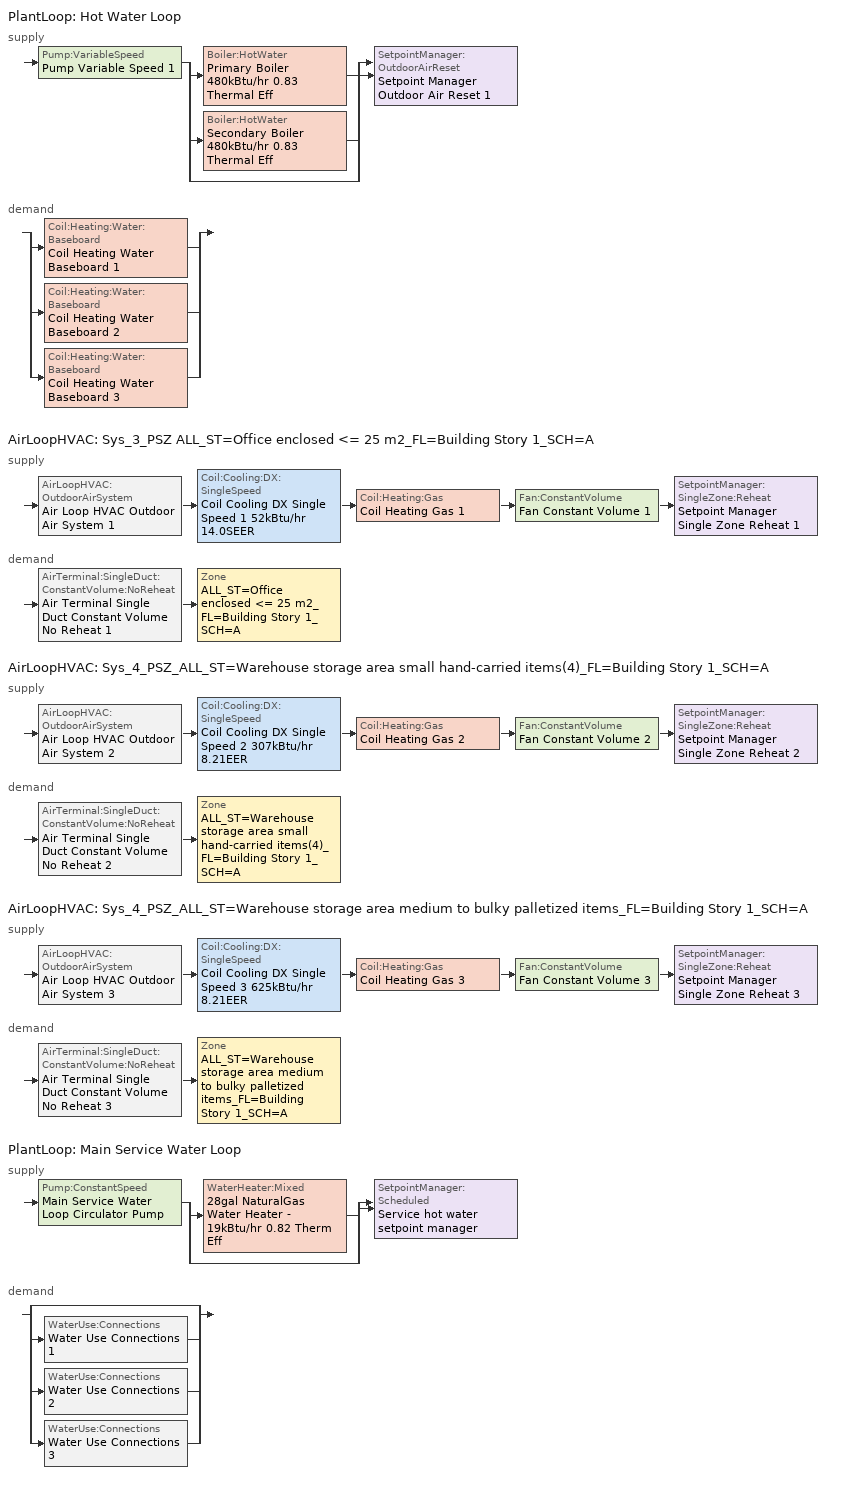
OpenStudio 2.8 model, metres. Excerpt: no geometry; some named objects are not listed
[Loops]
PlantLoop 'Hot Water Loop'
 supply: Pump:VariableSpeed 'Pump Variable Speed 1' > split
  | Boiler:HotWater 'Primary Boiler 480kBtu/hr 0.83 Thermal Eff'
  | Boiler:HotWater 'Secondary Boiler 480kBtu/hr 0.83 Thermal Eff'
  | bypass
  join > SetpointManager:OutdoorAirReset 'Setpoint Manager Outdoor Air Reset 1'
 demand: split
  | Coil:Heating:Water:Baseboard 'Coil Heating Water Baseboard 1'
  | Coil:Heating:Water:Baseboard 'Coil Heating Water Baseboard 2'
  | Coil:Heating:Water:Baseboard 'Coil Heating Water Baseboard 3'
AirLoopHVAC 'Sys_3_PSZ ALL_ST=Office enclosed <= 25 m2_FL=Building Story 1_SCH=A'
 supply: AirLoopHVAC:OutdoorAirSystem 'Air Loop HVAC Outdoor Air System 1' > Coil:Cooling:DX:SingleSpeed 'Coil Cooling DX Single Speed 1 52kBtu/hr 14.0SEER' > Coil:Heating:Gas 'Coil Heating Gas 1' > Fan:ConstantVolume 'Fan Constant Volume 1' > SetpointManager:SingleZone:Reheat 'Setpoint Manager Single Zone Reheat 1'
 demand: AirTerminal:SingleDuct:ConstantVolume:NoReheat 'Air Terminal Single Duct Constant Volume No Reheat 1' > Zone 'ALL_ST=Office enclosed <= 25 m2_FL=Building Story 1_SCH=A'
AirLoopHVAC 'Sys_4_PSZ_ALL_ST=Warehouse storage area small hand-carried items(4)_FL=Building Story 1_SCH=A'
 supply: AirLoopHVAC:OutdoorAirSystem 'Air Loop HVAC Outdoor Air System 2' > Coil:Cooling:DX:SingleSpeed 'Coil Cooling DX Single Speed 2 307kBtu/hr 8.21EER' > Coil:Heating:Gas 'Coil Heating Gas 2' > Fan:ConstantVolume 'Fan Constant Volume 2' > SetpointManager:SingleZone:Reheat 'Setpoint Manager Single Zone Reheat 2'
 demand: AirTerminal:SingleDuct:ConstantVolume:NoReheat 'Air Terminal Single Duct Constant Volume No Reheat 2' > Zone 'ALL_ST=Warehouse storage area small hand-carried items(4)_FL=Building Story 1_SCH=A'
AirLoopHVAC 'Sys_4_PSZ_ALL_ST=Warehouse storage area medium to bulky palletized items_FL=Building Story 1_SCH=A'
 supply: AirLoopHVAC:OutdoorAirSystem 'Air Loop HVAC Outdoor Air System 3' > Coil:Cooling:DX:SingleSpeed 'Coil Cooling DX Single Speed 3 625kBtu/hr 8.21EER' > Coil:Heating:Gas 'Coil Heating Gas 3' > Fan:ConstantVolume 'Fan Constant Volume 3' > SetpointManager:SingleZone:Reheat 'Setpoint Manager Single Zone Reheat 3'
 demand: AirTerminal:SingleDuct:ConstantVolume:NoReheat 'Air Terminal Single Duct Constant Volume No Reheat 3' > Zone 'ALL_ST=Warehouse storage area medium to bulky palletized items_FL=Building Story 1_SCH=A'
PlantLoop 'Main Service Water Loop'
 supply: Pump:ConstantSpeed 'Main Service Water Loop Circulator Pump' > split
  | WaterHeater:Mixed '28gal NaturalGas Water Heater - 19kBtu/hr 0.82 Therm Eff'
  | bypass
  join > SetpointManager:Scheduled 'Service hot water setpoint manager'
 demand: split
  | bypass
  | WaterUse:Connections 'Water Use Connections 1'
  | WaterUse:Connections 'Water Use Connections 2'
  | WaterUse:Connections 'Water Use Connections 3'
[Sizing:Zone] Zone Cooling Design Supply Air Temperature Input Method=SupplyAirTemperature; Zone Cooling Design Supply Air Temperature {C}=13; Zone Cooling Design Supply Air Temperature Difference {deltaC}=11.11; Zone Heating Design Supply Air Temperature Input Method=SupplyAirTemperature; Zone Heating Design Supply Air Temperature {C}=43; Zone Heating Design Supply Air Temperature Difference {deltaC}=11.11; Zone Cooling Design Supply Air Humidity Ratio {kg-H2O/kg-air}=0.0085; Zone Heating Design Supply Air Humidity Ratio {kg-H2O/kg-air}=0.008; Zone Heating Sizing Factor=1.3; Zone Cooling Sizing Factor=1.1; Cooling Design Air Flow Method=DesignDay; Heating Design Air Flow Method=DesignDay; Account for Dedicated Outdoor Air System=No; Dedicated Outdoor Air System Control Strategy=NeutralSupplyAir; Dedicated Outdoor Air Low Setpoint Temperature for Design {C}=autosize; Dedicated Outdoor Air High Setpoint Temperature for Design {C}=autosize
ALL_ST=Office enclosed <= 25 m2_FL=Building Story 1_SCH=A; ALL_ST=Warehouse storage area small hand-carried items(4)_FL=Building Story 1_SCH=A; ALL_ST=Warehouse storage area medium to bulky palletized items_FL=Building Story 1_SCH=A
[Zone equipment]
ALL_ST=Office enclosed <= 25 m2_FL=Building Story 1_SCH=A: Air Terminal Single Duct Constant Volume No Reheat 1, Zone HVAC Baseboard Convective Water 1
ALL_ST=Warehouse storage area small hand-carried items(4)_FL=Building Story 1_SCH=A: Air Terminal Single Duct Constant Volume No Reheat 2, Zone HVAC Baseboard Convective Water 2
ALL_ST=Warehouse storage area medium to bulky palletized items_FL=Building Story 1_SCH=A: Air Terminal Single Duct Constant Volume No Reheat 3, Zone HVAC Baseboard Convective Water 3
[PlantLoop] Glycol Concentration=0; Plant Loop Volume {m3}=Autocalculate; Load Distribution Scheme=Optimal
Name | Fluid Type | Maximum Loop Temperature {C} | Minimum Loop Temperature {C}
Hot Water Loop | Water
Main Service Water Loop |  | 60 | 10
[Sizing:Plant] Loop Type=Heating; Sizing Option=NonCoincident; Zone Timesteps in Averaging Window=1; Coincident Sizing Factor Mode=None
Name | Design Loop Exit Temperature {C} | Loop Design Temperature Difference {deltaC}
Hot Water Loop | 82 | 16
Main Service Water Loop | 60 | 5
[Pump:VariableSpeed]
Pump Variable Speed 1: Motor Efficiency=0.865; Pump Control Type=Intermittent; Skin Loss Radiative Fraction=0.5; Design Power Sizing Method=PowerPerFlowPerPressure; Design Electric Power per Unit Flow Rate {W/(m3/s)}=348701.1; Design Shaft Power per Unit Flow Rate per Unit Head {W-s/m3-Pa}=1.45151; Design Minimum Flow Rate Fraction=0
[Boiler:HotWater] Fuel Type=NaturalGas; Nominal Capacity {W}=140813; Nominal Thermal Efficiency=0.83; Normalized Boiler Efficiency Curve=BOILER-EFFFPLR-NECB2011; Water Outlet Upper Temperature Limit {C}=99; Boiler Flow Mode=ConstantFlow; Parasitic Electric Load {W}=0; Sizing Factor=1
Primary Boiler 480kBtu/hr 0.83 Thermal Eff; Secondary Boiler 480kBtu/hr 0.83 Thermal Eff
[SetpointManager:OutdoorAirReset]
Setpoint Manager Outdoor Air Reset 1: Control Variable=Temperature; Setpoint at Outdoor Low Temperature {C}=82; Outdoor Low Temperature {C}=-16; Setpoint at Outdoor High Temperature {C}=60; Outdoor High Temperature {C}=0
[AirLoopHVAC] Design Supply Air Flow Rate {m3/s}=AutoSize
Name | Availability Schedule
Sys_3_PSZ ALL_ST=Office enclosed <= 25 m2_FL=Building Story 1_SCH=A | Sys_3_PSZ ALL_ST=Office enclosed <= 25 m2_FL=Building Story 1_SCH=A Occ Sch
Sys_4_PSZ_ALL_ST=Warehouse storage area small hand-carried items(4)_FL=Building Story 1_SCH=A | Sys_4_PSZ_ALL_ST=Warehouse storage area small hand-carried items(4)_FL=Building Story 1_SCH=A Occ Sch
Sys_4_PSZ_ALL_ST=Warehouse storage area medium to bulky palletized items_FL=Building Story 1_SCH=A | Sys_4_PSZ_ALL_ST=Warehouse storage area medium to bulky palletized items_FL=Building Story 1_SCH=A Occ Sch
[Sizing:System] Type of Load to Size On=Sensible; Design Outdoor Air Flow Rate {m3/s}=Autosize; Central Heating Maximum System Air Flow Ratio=1; Preheat Design Temperature {C}=7; Preheat Design Humidity Ratio {kg-H2O/kg-Air}=0.008; Precool Design Temperature {C}=13; Precool Design Humidity Ratio {kg-H2O/kg-Air}=0.008; Central Cooling Design Supply Air Temperature {C}=13; Central Heating Design Supply Air Temperature {C}=43; Sizing Option=NonCoincident; 100% Outdoor Air in Cooling=No; 100% Outdoor Air in Heating=No; Central Cooling Design Supply Air Humidity Ratio {kg-H2O/kg-Air}=0.0085; Central Heating Design Supply Air Humidity Ratio {kg-H2O/kg-Air}=0.008; Cooling Design Air Flow Method=DesignDay; Cooling Design Air Flow Rate {m3/s}=0; Heating Design Air Flow Method=DesignDay; Heating Design Air Flow Rate {m3/s}=0; System Outdoor Air Method=ZoneSum; Zone Maximum Outdoor Air Fraction=1; Cooling Supply Air Flow Rate Per Floor Area {m3/s-m2}=0.00996765; Cooling Fraction of Autosized Cooling Supply Air Flow Rate=1; Cooling Supply Air Flow Rate Per Unit Cooling Capacity {m3/s-W}=3.94755e-05; Heating Supply Air Flow Rate Per Floor Area {m3/s-m2}=0.00996765; Heating Fraction of Autosized Heating Supply Air Flow Rate=1; Heating Fraction of Autosized Cooling Supply Air Flow Rate=1; Heating Supply Air Flow Rate Per Unit Heating Capacity {m3/s-W}=3.15882e-05; Cooling Design Capacity Method=CoolingDesignCapacity; Cooling Design Capacity {W}=autosize; Cooling Design Capacity Per Floor Area {W/m2}=234.7; Fraction of Autosized Cooling Design Capacity=1; Heating Design Capacity Method=HeatingDesignCapacity; Heating Design Capacity {W}=autosize; Heating Design Capacity Per Floor Area {W/m2}=157; Fraction of Autosized Heating Design Capacity=1; Central Cooling Capacity Control Method=OnOff
Sys_3_PSZ ALL_ST=Office enclosed <= 25 m2_FL=Building Story 1_SCH=A; Sys_4_PSZ_ALL_ST=Warehouse storage area small hand-carried items(4)_FL=Building Story 1_SCH=A; Sys_4_PSZ_ALL_ST=Warehouse storage area medium to bulky palletized items_FL=Building Story 1_SCH=A
[Fan:ConstantVolume] Availability Schedule=Always On Discrete; Fan Total Efficiency=0.39975; Pressure Rise {Pa}=640; Maximum Flow Rate {m3/s}=AutoSize; Motor Efficiency=0.615
Fan Constant Volume 1; Fan Constant Volume 2; Fan Constant Volume 3
[Coil:Heating:Gas] Availability Schedule=Always On Discrete; Nominal Capacity {W}=AutoSize; Parasitic Electric Load {W}=0; Part Load Fraction Correlation Curve=FURNACE-EFFPLR-NECB2011; Parasitic Gas Load {W}=0
Name | Gas Burner Efficiency
Coil Heating Gas 1 | 0.924
Coil Heating Gas 2; Coil Heating Gas 3 | 0.81
[Coil:Cooling:DX:SingleSpeed] Availability Schedule=Always On Discrete; Rated Total Cooling Capacity {W}=autosize; Rated Sensible Heat Ratio=autosize; Rated Air Flow Rate {m3/s}=autosize; Rated Evaporator Fan Power Per Volume Flow Rate {W/(m3/s)}=773.3; Total Cooling Capacity Function of Temperature Curve=DXCOOL-NECB2011-REF-CAPFT; Total Cooling Capacity Function of Flow Fraction Curve=DXCOOL-NECB2011-REF-CAPFFLOW; Energy Input Ratio Function of Temperature Curve=DXCOOL-NECB2011-REF-COOLEIRFT; Energy Input Ratio Function of Flow Fraction Curve=DXCOOL-NECB2011-REF-COOLEIRFFLOW; Part Load Fraction Correlation Curve=DXCOOL-NECB2011-REF-COOLPLFFPLR; Condenser Type=AirCooled; Evaporative Condenser Effectiveness=0; Evaporative Condenser Air Flow Rate {m3/s}=Autosize; Evaporative Condenser Pump Rated Power Consumption {W}=Autosize; Crankcase Heater Capacity {W}=0; Maximum Outdoor Dry-Bulb Temperature for Crankcase Heater Operation {C}=0; Basin Heater Capacity {W/K}=0; Basin Heater Setpoint Temperature {C}=10
Name | Rated COP {W/W}
Coil Cooling DX Single Speed 1 52kBtu/hr 14.0SEER | 4.11713
Coil Cooling DX Single Speed 2 307kBtu/hr 8.21EER; Coil Cooling DX Single Speed 3 625kBtu/hr 8.21EER | 2.8699
[Controller:OutdoorAir] Minimum Outdoor Air Flow Rate {m3/s}=autosize; Maximum Outdoor Air Flow Rate {m3/s}=Autosize; Economizer Control Action Type=ModulateFlow; Lockout Type=NoLockout; Minimum Limit Type=FixedMinimum; High Humidity Control=No; Heat Recovery Bypass Control Type=BypassWhenOAFlowGreaterThanMinimum
Name | Economizer Control Type | Economizer Maximum Limit Dry-Bulb Temperature {C} | Economizer Maximum Limit Enthalpy {J/kg} | Economizer Minimum Limit Dry-Bulb Temperature {C} | Minimum Outdoor Air Schedule | Controller Mechanical Ventilation
Controller Outdoor Air 1 | NoEconomizer | 28 | 64000 | -100 | Sys_3_PSZ ALL_ST=Office enclosed <= 25 m2_FL=Building Story 1_SCH=A Occ Sch | Controller Mechanical Ventilation 1
Controller Outdoor Air 2 | DifferentialEnthalpy |  |  |  | Sys_4_PSZ_ALL_ST=Warehouse storage area small hand-carried items(4)_FL=Building Story 1_SCH=A Occ Sch | Controller Mechanical Ventilation 2
Controller Outdoor Air 3 | DifferentialEnthalpy |  |  |  | Sys_4_PSZ_ALL_ST=Warehouse storage area medium to bulky palletized items_FL=Building Story 1_SCH=A Occ Sch | Controller Mechanical Ventilation 3
[Controller:MechanicalVentilation] Availability Schedule=Always On Discrete; System Outdoor Air Method=ZoneSum
Controller Mechanical Ventilation 1; Controller Mechanical Ventilation 2; Controller Mechanical Ventilation 3
[AirLoopHVAC:OutdoorAirSystem]
Name | Controller
Air Loop HVAC Outdoor Air System 1 | Controller Outdoor Air 1
Air Loop HVAC Outdoor Air System 2 | Controller Outdoor Air 2
Air Loop HVAC Outdoor Air System 3 | Controller Outdoor Air 3
[SetpointManager:SingleZone:Reheat] Minimum Supply Air Temperature {C}=13; Maximum Supply Air Temperature {C}=43
Name | Control Zone
Setpoint Manager Single Zone Reheat 1 | ALL_ST=Office enclosed <= 25 m2_FL=Building Story 1_SCH=A
Setpoint Manager Single Zone Reheat 2 | ALL_ST=Warehouse storage area small hand-carried items(4)_FL=Building Story 1_SCH=A
Setpoint Manager Single Zone Reheat 3 | ALL_ST=Warehouse storage area medium to bulky palletized items_FL=Building Story 1_SCH=A
[AirTerminal:SingleDuct:ConstantVolume:NoReheat] Availability Schedule=Always On Discrete; Maximum Air Flow Rate {m3/s}=AutoSize
Air Terminal Single Duct Constant Volume No Reheat 1; Air Terminal Single Duct Constant Volume No Reheat 2; Air Terminal Single Duct Constant Volume No Reheat 3
[Coil:Heating:Water:Baseboard] Heating Design Capacity Method=HeatingDesignCapacity; Heating Design Capacity {W}=autosize; Heating Design Capacity Per Floor Area {W/m2}=0; Fraction of Autosized Heating Design Capacity=0.8
Coil Heating Water Baseboard 1; Coil Heating Water Baseboard 2; Coil Heating Water Baseboard 3
[ZoneHVAC:Baseboard:Convective:Water] Availability Schedule=Always On Discrete
Name | Heating Coil
Zone HVAC Baseboard Convective Water 1 | Coil Heating Water Baseboard 1
Zone HVAC Baseboard Convective Water 2 | Coil Heating Water Baseboard 2
Zone HVAC Baseboard Convective Water 3 | Coil Heating Water Baseboard 3
[SetpointManager:Scheduled]
Service hot water setpoint manager: Control Variable=Temperature; Schedule=Service Water Loop Temp - 140F
[Pump:ConstantSpeed]
Main Service Water Loop Circulator Pump: Rated Flow Rate {m3/s}=autosize; Rated Pump Head {Pa}=1205.26; Rated Power Consumption {W}=autosize; Motor Efficiency=0.7; Fraction of Motor Inefficiencies to Fluid Stream=0; Pump Control Type=Intermittent; Design Power Sizing Method=PowerPerFlowPerPressure; Design Electric Power per Unit Flow Rate {W/(m3/s)}=348701.1; Design Shaft Power per Unit Flow Rate per Unit Head {W-s/m3-Pa}=1.28205
[WaterHeater:Mixed]
28gal NaturalGas Water Heater - 19kBtu/hr 0.82 Therm Eff: Tank Volume {m3}=0.104333; Setpoint Temperature Schedule=Service Water Loop Temp - 140F; Deadband Temperature Difference {deltaC}=2; Maximum Temperature Limit {C}=60; Heater Control Type=Cycle; Heater Maximum Capacity {W}=5451.37; Heater Fuel Type=NaturalGas; Heater Thermal Efficiency=0.82; Part Load Factor Curve=SWH-EFFFPLR-NECB2011; Off Cycle Parasitic Fuel Consumption Rate {W}=21.47; Off Cycle Parasitic Fuel Type=NaturalGas; Off Cycle Parasitic Heat Fraction to Tank=0.8; On Cycle Parasitic Fuel Consumption Rate {W}=21.47; On Cycle Parasitic Fuel Type=NaturalGas; On Cycle Parasitic Heat Fraction to Tank=0; Ambient Temperature Indicator=Schedule; Ambient Temperature Schedule=Water Heater Ambient Temp Schedule - 70f; Off Cycle Loss Coefficient to Ambient Temperature {W/K}=1.31796; On Cycle Loss Coefficient to Ambient Temperature {W/K}=1.31796; Use Side Effectiveness=1; Source Side Effectiveness=1; Use Side Design Flow Rate {m3/s}=autosize; Source Side Design Flow Rate {m3/s}=autosize; Indirect Water Heating Recovery Time {hr}=1.5; Source Side Flow Control Mode=IndirectHeatPrimarySetpoint
[WaterUse:Connections]
Name | Water Use Equipment Name 1
Water Use Connections 1 | Zone1 office Service Water Use 0.09gal/min
Water Use Connections 2 | Zone2 fine storage Service Water Use 0.15gal/min
Water Use Connections 3 | Zone3 bulk storage Service Water Use 0.18gal/min
[WaterUse:Equipment:Definition]
Name | Peak Flow Rate {m3/s} | Target Temperature Schedule | Sensible Fraction Schedule | Latent Fraction Schedule
Zone1 office Service Water Use Def 0.09gal/min | 5.66156e-06 | Schedule Ruleset 5 | Schedule Ruleset 3 | Schedule Ruleset 4
Zone2 fine storage Service Water Use Def 0.15gal/min | 9.62095e-06 | Schedule Ruleset 8 | Schedule Ruleset 6 | Schedule Ruleset 7
Zone3 bulk storage Service Water Use Def 0.18gal/min | 1.10641e-05 | Schedule Ruleset 11 | Schedule Ruleset 9 | Schedule Ruleset 10
[WaterUse:Equipment] Flow Rate Fraction Schedule=NECB-A-Service Water Heating
Name | Water Use Equipment Definition | Space
Zone1 office Service Water Use 0.09gal/min | Zone1 office Service Water Use Def 0.09gal/min | Zone1 Office
Zone2 fine storage Service Water Use 0.15gal/min | Zone2 fine storage Service Water Use Def 0.15gal/min | Zone2 Fine Storage
Zone3 bulk storage Service Water Use 0.18gal/min | Zone3 bulk storage Service Water Use Def 0.18gal/min | Zone3 Bulk Storage
[Schedule:Ruleset]
Name | Default Day Schedule | Summer Design Day Schedule | Winter Design Day Schedule
Service Water Loop Temp - 140F | Service Water Loop Temp - 140F Default
Water Heater Ambient Temp Schedule - 70f | Water Heater Ambient Temp Schedule - 70f Default
Schedule Ruleset 3 | Schedule Day 5
Schedule Ruleset 4 | Schedule Day 6
Schedule Ruleset 5 | Schedule Day 7
NECB-A-Service Water Heating | NECB-A-Service Water Heating Default
Schedule Ruleset 6 | Schedule Day 8
Schedule Ruleset 7 | Schedule Day 9
Schedule Ruleset 8 | Schedule Day 10
Schedule Ruleset 9 | Schedule Day 11
Schedule Ruleset 10 | Schedule Day 12
Schedule Ruleset 11 | Schedule Day 13
Sys_3_PSZ ALL_ST=Office enclosed <= 25 m2_FL=Building Story 1_SCH=A Occ Sch | Sys_3_PSZ ALL_ST=Office enclosed <= 25 m2_FL=Building Story 1_SCH=A Occ Sch Default | Sys_3_PSZ ALL_ST=Office enclosed <= 25 m2_FL=Building Story 1_SCH=A Occ Sch Summer Design Day | Sys_3_PSZ ALL_ST=Office enclosed <= 25 m2_FL=Building Story 1_SCH=A Occ Sch Winter Design Day
Sys_4_PSZ_ALL_ST=Warehouse storage area medium to bulky palletized items_FL=Building Story 1_SCH=A Occ Sch | Sys_4_PSZ_ALL_ST=Warehouse storage area medium to bulky palletized items_FL=Building Story 1_SCH=A Occ Sch Default | Sys_4_PSZ_ALL_ST=Warehouse storage area medium to bulky palletized items_FL=Building Story 1_SCH=A Occ Sch Summer Design Day | Sys_4_PSZ_ALL_ST=Warehouse storage area medium to bulky palletized items_FL=Building Story 1_SCH=A Occ Sch Winter Design Day
Sys_4_PSZ_ALL_ST=Warehouse storage area small hand-carried items(4)_FL=Building Story 1_SCH=A Occ Sch | Sys_4_PSZ_ALL_ST=Warehouse storage area small hand-carried items(4)_FL=Building Story 1_SCH=A Occ Sch Default | Sys_4_PSZ_ALL_ST=Warehouse storage area small hand-carried items(4)_FL=Building Story 1_SCH=A Occ Sch Summer Design Day | Sys_4_PSZ_ALL_ST=Warehouse storage area small hand-carried items(4)_FL=Building Story 1_SCH=A Occ Sch Winter Design Day
[Schedule:Day]
Service Water Loop Temp - 140F Default; Schedule Day 7; Schedule Day 10; Schedule Day 13: 24, 0, 60
Water Heater Ambient Temp Schedule - 70f Default: 24, 0, 21.1111
Schedule Day 5; Schedule Day 8; Schedule Day 11: 24, 0, 0.2
Schedule Day 6; NECB-A-Service Water Heating Sat Day; NECB-A-Service Water Heating Sun|Hol Day; Schedule Day 9; Schedule Day 12: 24, 0, 0.05
NECB-A-Service Water Heating Default; NECB-A-Service Water Heating Default|Wkdy Day: 7, 0, 0.05, 8, 0, 0.1, 10, 0, 0.5, 16, 0, 0.9, 17, 0, 0.7, 18, 0, 0.5, 19, 0, 0.3, 22, 0, 0.2, 24, 0, 0.05
Sys_3_PSZ ALL_ST=Office enclosed <= 25 m2_FL=Building Story 1_SCH=A Occ Sch Default; Sys_3_PSZ ALL_ST=Office enclosed <= 25 m2_FL=Building Story 1_SCH=A Occ Sch Winter Design Day; Sys_3_PSZ ALL_ST=Office enclosed <= 25 m2_FL=Building Story 1_SCH=A Occ Sch Summer Design Day; Sys_4_PSZ_ALL_ST=Warehouse storage area medium to bulky palletized items_FL=Building Story 1_SCH=A Occ Sch Default; Sys_4_PSZ_ALL_ST=Warehouse storage area medium to bulky palletized items_FL=Building Story 1_SCH=A Occ Sch Winter Design Day; Sys_4_PSZ_ALL_ST=Warehouse storage area medium to bulky palletized items_FL=Building Story 1_SCH=A Occ Sch Summer Design Day; Sys_4_PSZ_ALL_ST=Warehouse storage area small hand-carried items(4)_FL=Building Story 1_SCH=A Occ Sch Default; Sys_4_PSZ_ALL_ST=Warehouse storage area small hand-carried items(4)_FL=Building Story 1_SCH=A Occ Sch Winter Design Day; Sys_4_PSZ_ALL_ST=Warehouse storage area small hand-carried items(4)_FL=Building Story 1_SCH=A Occ Sch Summer Design Day: 24, 0, 1
Sys_3_PSZ ALL_ST=Office enclosed <= 25 m2_FL=Building Story 1_SCH=A Occ Sch Monday; Sys_3_PSZ ALL_ST=Office enclosed <= 25 m2_FL=Building Story 1_SCH=A Occ Sch Tuesday; Sys_3_PSZ ALL_ST=Office enclosed <= 25 m2_FL=Building Story 1_SCH=A Occ Sch Wednesday; Sys_3_PSZ ALL_ST=Office enclosed <= 25 m2_FL=Building Story 1_SCH=A Occ Sch Thursday; Sys_3_PSZ ALL_ST=Office enclosed <= 25 m2_FL=Building Story 1_SCH=A Occ Sch Friday; Sys_4_PSZ_ALL_ST=Warehouse storage area medium to bulky palletized items_FL=Building Story 1_SCH=A Occ Sch Monday; Sys_4_PSZ_ALL_ST=Warehouse storage area medium to bulky palletized items_FL=Building Story 1_SCH=A Occ Sch Tuesday; Sys_4_PSZ_ALL_ST=Warehouse storage area medium to bulky palletized items_FL=Building Story 1_SCH=A Occ Sch Wednesday; Sys_4_PSZ_ALL_ST=Warehouse storage area medium to bulky palletized items_FL=Building Story 1_SCH=A Occ Sch Thursday; Sys_4_PSZ_ALL_ST=Warehouse storage area medium to bulky palletized items_FL=Building Story 1_SCH=A Occ Sch Friday; Sys_4_PSZ_ALL_ST=Warehouse storage area small hand-carried items(4)_FL=Building Story 1_SCH=A Occ Sch Monday; Sys_4_PSZ_ALL_ST=Warehouse storage area small hand-carried items(4)_FL=Building Story 1_SCH=A Occ Sch Tuesday; Sys_4_PSZ_ALL_ST=Warehouse storage area small hand-carried items(4)_FL=Building Story 1_SCH=A Occ Sch Wednesday; Sys_4_PSZ_ALL_ST=Warehouse storage area small hand-carried items(4)_FL=Building Story 1_SCH=A Occ Sch Thursday; Sys_4_PSZ_ALL_ST=Warehouse storage area small hand-carried items(4)_FL=Building Story 1_SCH=A Occ Sch Friday: 8, 0, 0, 19, 0, 1, 24, 0, 0
Sys_3_PSZ ALL_ST=Office enclosed <= 25 m2_FL=Building Story 1_SCH=A Occ Sch Saturday; Sys_3_PSZ ALL_ST=Office enclosed <= 25 m2_FL=Building Story 1_SCH=A Occ Sch Sunday; Sys_4_PSZ_ALL_ST=Warehouse storage area medium to bulky palletized items_FL=Building Story 1_SCH=A Occ Sch Saturday; Sys_4_PSZ_ALL_ST=Warehouse storage area medium to bulky palletized items_FL=Building Story 1_SCH=A Occ Sch Sunday; Sys_4_PSZ_ALL_ST=Warehouse storage area small hand-carried items(4)_FL=Building Story 1_SCH=A Occ Sch Saturday; Sys_4_PSZ_ALL_ST=Warehouse storage area small hand-carried items(4)_FL=Building Story 1_SCH=A Occ Sch Sunday: 24, 0, 0
[Schedule:Rule] Date Specification Type=DateRange; Start Month=1; Start Day=1; End Month=12
Name | Schedule Ruleset | Rule Order | Day Schedule | Apply Monday | Apply Tuesday | Apply Wednesday | Apply Thursday | Apply Friday | End Day | Apply Saturday | Apply Sunday
Schedule Rule 20 | NECB-A-Service Water Heating | 2 | NECB-A-Service Water Heating Default|Wkdy Day | Yes | Yes | Yes | Yes | Yes | 31
Schedule Rule 21 | NECB-A-Service Water Heating | 1 | NECB-A-Service Water Heating Sat Day |  |  |  |  |  | 31 | Yes
Schedule Rule 22 | NECB-A-Service Water Heating | 0 | NECB-A-Service Water Heating Sun|Hol Day |  |  |  |  |  | 31 |  | Yes
Sys_3_PSZ ALL_ST=Office enclosed <= 25 m2_FL=Building Story 1_SCH=A Occ Sch Monday Rule | Sys_3_PSZ ALL_ST=Office enclosed <= 25 m2_FL=Building Story 1_SCH=A Occ Sch | 6 | Sys_3_PSZ ALL_ST=Office enclosed <= 25 m2_FL=Building Story 1_SCH=A Occ Sch Monday | Yes |  |  |  |  | 25
Sys_3_PSZ ALL_ST=Office enclosed <= 25 m2_FL=Building Story 1_SCH=A Occ Sch Tuesday Rule | Sys_3_PSZ ALL_ST=Office enclosed <= 25 m2_FL=Building Story 1_SCH=A Occ Sch | 5 | Sys_3_PSZ ALL_ST=Office enclosed <= 25 m2_FL=Building Story 1_SCH=A Occ Sch Tuesday |  | Yes |  |  |  | 26
Sys_3_PSZ ALL_ST=Office enclosed <= 25 m2_FL=Building Story 1_SCH=A Occ Sch Wednesday Rule | Sys_3_PSZ ALL_ST=Office enclosed <= 25 m2_FL=Building Story 1_SCH=A Occ Sch | 4 | Sys_3_PSZ ALL_ST=Office enclosed <= 25 m2_FL=Building Story 1_SCH=A Occ Sch Wednesday |  |  | Yes |  |  | 27
Sys_3_PSZ ALL_ST=Office enclosed <= 25 m2_FL=Building Story 1_SCH=A Occ Sch Thursday Rule | Sys_3_PSZ ALL_ST=Office enclosed <= 25 m2_FL=Building Story 1_SCH=A Occ Sch | 3 | Sys_3_PSZ ALL_ST=Office enclosed <= 25 m2_FL=Building Story 1_SCH=A Occ Sch Thursday |  |  |  | Yes |  | 28
Sys_3_PSZ ALL_ST=Office enclosed <= 25 m2_FL=Building Story 1_SCH=A Occ Sch Friday Rule | Sys_3_PSZ ALL_ST=Office enclosed <= 25 m2_FL=Building Story 1_SCH=A Occ Sch | 2 | Sys_3_PSZ ALL_ST=Office enclosed <= 25 m2_FL=Building Story 1_SCH=A Occ Sch Friday |  |  |  |  | Yes | 29
Sys_3_PSZ ALL_ST=Office enclosed <= 25 m2_FL=Building Story 1_SCH=A Occ Sch Saturday Rule | Sys_3_PSZ ALL_ST=Office enclosed <= 25 m2_FL=Building Story 1_SCH=A Occ Sch | 1 | Sys_3_PSZ ALL_ST=Office enclosed <= 25 m2_FL=Building Story 1_SCH=A Occ Sch Saturday |  |  |  |  |  | 30 | Yes
Sys_3_PSZ ALL_ST=Office enclosed <= 25 m2_FL=Building Story 1_SCH=A Occ Sch Sunday Rule | Sys_3_PSZ ALL_ST=Office enclosed <= 25 m2_FL=Building Story 1_SCH=A Occ Sch | 0 | Sys_3_PSZ ALL_ST=Office enclosed <= 25 m2_FL=Building Story 1_SCH=A Occ Sch Sunday |  |  |  |  |  | 31 |  | Yes
Sys_4_PSZ_ALL_ST=Warehouse storage area medium to bulky palletized items_FL=Building Story 1_SCH=A Occ Sch Monday Rule | Sys_4_PSZ_ALL_ST=Warehouse storage area medium to bulky palletized items_FL=Building Story 1_SCH=A Occ Sch | 6 | Sys_4_PSZ_ALL_ST=Warehouse storage area medium to bulky palletized items_FL=Building Story 1_SCH=A Occ Sch Monday | Yes |  |  |  |  | 25
Sys_4_PSZ_ALL_ST=Warehouse storage area medium to bulky palletized items_FL=Building Story 1_SCH=A Occ Sch Tuesday Rule | Sys_4_PSZ_ALL_ST=Warehouse storage area medium to bulky palletized items_FL=Building Story 1_SCH=A Occ Sch | 5 | Sys_4_PSZ_ALL_ST=Warehouse storage area medium to bulky palletized items_FL=Building Story 1_SCH=A Occ Sch Tuesday |  | Yes |  |  |  | 26
Sys_4_PSZ_ALL_ST=Warehouse storage area medium to bulky palletized items_FL=Building Story 1_SCH=A Occ Sch Wednesday Rule | Sys_4_PSZ_ALL_ST=Warehouse storage area medium to bulky palletized items_FL=Building Story 1_SCH=A Occ Sch | 4 | Sys_4_PSZ_ALL_ST=Warehouse storage area medium to bulky palletized items_FL=Building Story 1_SCH=A Occ Sch Wednesday |  |  | Yes |  |  | 27
Sys_4_PSZ_ALL_ST=Warehouse storage area medium to bulky palletized items_FL=Building Story 1_SCH=A Occ Sch Thursday Rule | Sys_4_PSZ_ALL_ST=Warehouse storage area medium to bulky palletized items_FL=Building Story 1_SCH=A Occ Sch | 3 | Sys_4_PSZ_ALL_ST=Warehouse storage area medium to bulky palletized items_FL=Building Story 1_SCH=A Occ Sch Thursday |  |  |  | Yes |  | 28
Sys_4_PSZ_ALL_ST=Warehouse storage area medium to bulky palletized items_FL=Building Story 1_SCH=A Occ Sch Friday Rule | Sys_4_PSZ_ALL_ST=Warehouse storage area medium to bulky palletized items_FL=Building Story 1_SCH=A Occ Sch | 2 | Sys_4_PSZ_ALL_ST=Warehouse storage area medium to bulky palletized items_FL=Building Story 1_SCH=A Occ Sch Friday |  |  |  |  | Yes | 29
Sys_4_PSZ_ALL_ST=Warehouse storage area medium to bulky palletized items_FL=Building Story 1_SCH=A Occ Sch Saturday Rule | Sys_4_PSZ_ALL_ST=Warehouse storage area medium to bulky palletized items_FL=Building Story 1_SCH=A Occ Sch | 1 | Sys_4_PSZ_ALL_ST=Warehouse storage area medium to bulky palletized items_FL=Building Story 1_SCH=A Occ Sch Saturday |  |  |  |  |  | 30 | Yes
Sys_4_PSZ_ALL_ST=Warehouse storage area medium to bulky palletized items_FL=Building Story 1_SCH=A Occ Sch Sunday Rule | Sys_4_PSZ_ALL_ST=Warehouse storage area medium to bulky palletized items_FL=Building Story 1_SCH=A Occ Sch | 0 | Sys_4_PSZ_ALL_ST=Warehouse storage area medium to bulky palletized items_FL=Building Story 1_SCH=A Occ Sch Sunday |  |  |  |  |  | 31 |  | Yes
Sys_4_PSZ_ALL_ST=Warehouse storage area small hand-carried items(4)_FL=Building Story 1_SCH=A Occ Sch Monday Rule | Sys_4_PSZ_ALL_ST=Warehouse storage area small hand-carried items(4)_FL=Building Story 1_SCH=A Occ Sch | 6 | Sys_4_PSZ_ALL_ST=Warehouse storage area small hand-carried items(4)_FL=Building Story 1_SCH=A Occ Sch Monday | Yes |  |  |  |  | 25
Sys_4_PSZ_ALL_ST=Warehouse storage area small hand-carried items(4)_FL=Building Story 1_SCH=A Occ Sch Tuesday Rule | Sys_4_PSZ_ALL_ST=Warehouse storage area small hand-carried items(4)_FL=Building Story 1_SCH=A Occ Sch | 5 | Sys_4_PSZ_ALL_ST=Warehouse storage area small hand-carried items(4)_FL=Building Story 1_SCH=A Occ Sch Tuesday |  | Yes |  |  |  | 26
Sys_4_PSZ_ALL_ST=Warehouse storage area small hand-carried items(4)_FL=Building Story 1_SCH=A Occ Sch Wednesday Rule | Sys_4_PSZ_ALL_ST=Warehouse storage area small hand-carried items(4)_FL=Building Story 1_SCH=A Occ Sch | 4 | Sys_4_PSZ_ALL_ST=Warehouse storage area small hand-carried items(4)_FL=Building Story 1_SCH=A Occ Sch Wednesday |  |  | Yes |  |  | 27
Sys_4_PSZ_ALL_ST=Warehouse storage area small hand-carried items(4)_FL=Building Story 1_SCH=A Occ Sch Thursday Rule | Sys_4_PSZ_ALL_ST=Warehouse storage area small hand-carried items(4)_FL=Building Story 1_SCH=A Occ Sch | 3 | Sys_4_PSZ_ALL_ST=Warehouse storage area small hand-carried items(4)_FL=Building Story 1_SCH=A Occ Sch Thursday |  |  |  | Yes |  | 28
Sys_4_PSZ_ALL_ST=Warehouse storage area small hand-carried items(4)_FL=Building Story 1_SCH=A Occ Sch Friday Rule | Sys_4_PSZ_ALL_ST=Warehouse storage area small hand-carried items(4)_FL=Building Story 1_SCH=A Occ Sch | 2 | Sys_4_PSZ_ALL_ST=Warehouse storage area small hand-carried items(4)_FL=Building Story 1_SCH=A Occ Sch Friday |  |  |  |  | Yes | 29
Sys_4_PSZ_ALL_ST=Warehouse storage area small hand-carried items(4)_FL=Building Story 1_SCH=A Occ Sch Saturday Rule | Sys_4_PSZ_ALL_ST=Warehouse storage area small hand-carried items(4)_FL=Building Story 1_SCH=A Occ Sch | 1 | Sys_4_PSZ_ALL_ST=Warehouse storage area small hand-carried items(4)_FL=Building Story 1_SCH=A Occ Sch Saturday |  |  |  |  |  | 30 | Yes
Sys_4_PSZ_ALL_ST=Warehouse storage area small hand-carried items(4)_FL=Building Story 1_SCH=A Occ Sch Sunday Rule | Sys_4_PSZ_ALL_ST=Warehouse storage area small hand-carried items(4)_FL=Building Story 1_SCH=A Occ Sch | 0 | Sys_4_PSZ_ALL_ST=Warehouse storage area small hand-carried items(4)_FL=Building Story 1_SCH=A Occ Sch Sunday |  |  |  |  |  | 31 |  | Yes
[Schedule:Constant]
Always On Discrete: Value=1
[Curve:Biquadratic] Minimum Value of x=13; Maximum Value of x=24; Minimum Value of y=24; Maximum Value of y=46
Name | Coefficient1 Constant | Coefficient2 x | Coefficient3 x**2 | Coefficient4 y | Coefficient5 y**2 | Coefficient6 x*y
DXCOOL-NECB2011-REF-CAPFT | 0.867905 | 0.0142459 | 0.00055436 | -0.0075575 | 3.3e-05 | -0.0001918
DXCOOL-NECB2011-REF-COOLEIRFT | 0.114171 | 0.0281822 | -0.0004199 | 0.0214108 | 0.000161028 | -0.000679104
[Curve:Quadratic] Minimum Value of x=0.5; Maximum Value of x=1.5
Name | Coefficient1 Constant | Coefficient2 x | Coefficient3 x**2
DXCOOL-NECB2011-REF-CAPFFLOW | 0.8 | 0.2 | 0
DXCOOL-NECB2011-REF-COOLEIRFFLOW | 1.1552 | -0.1808 | 0.0256
[Curve:Cubic] Maximum Value of x=1
Name | Coefficient1 Constant | Coefficient2 x | Coefficient3 x**2 | Coefficient4 x**3 | Minimum Value of x
DXCOOL-NECB2011-REF-COOLPLFFPLR | 0.0277 | 4.9151 | -8.184 | 4.2702 | 0.7
BOILER-EFFFPLR-NECB2011 | 0.3831 | 2.0567 | -2.6469 | 1.2148 | 0
SWH-EFFFPLR-NECB2011 | 0.7576 | 1.0071 | -1.4443 | 0.6844 | 0
FURNACE-EFFPLR-NECB2011 | 0.722 | 0.8211 | -1.0396 | 0.5 | 0
